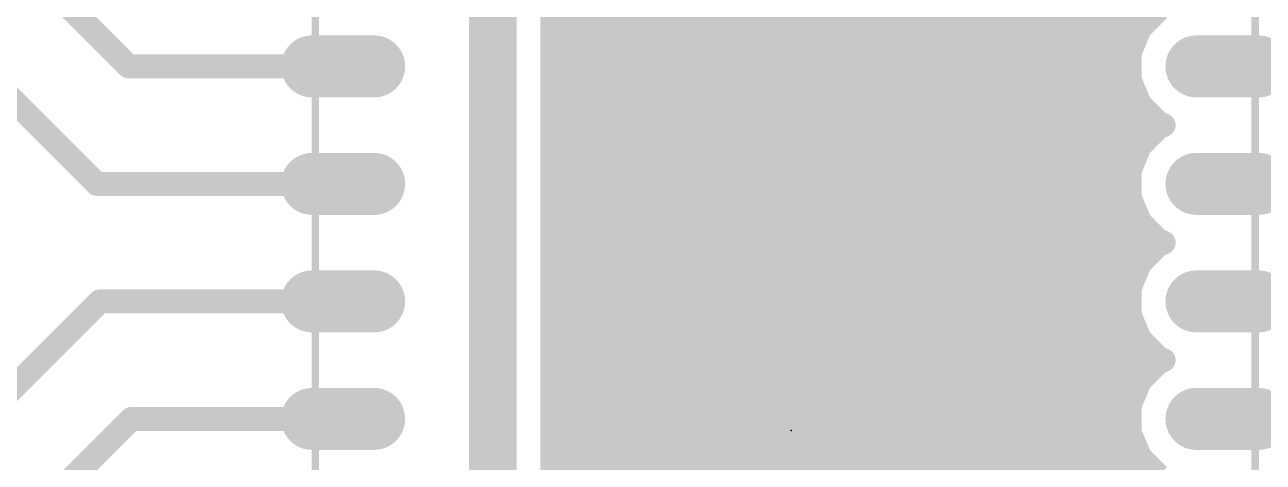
# Model space of a CAD drawing. Extents: x -0.2 to 52.3, y -1.5 to 54.9.
# Drawn here: x 17.43 to 38.52, y 14.7 to 22.15 of the extents above; entities that cross this region are included whole.
import ezdxf

# ---------------------------------------------------------------- set-up
doc = ezdxf.new("R2010")
doc.units = 0
for name, color, linetype in [('16', 175, 'CONTINUOUS'), ('17', 82, 'CONTINUOUS'), ('21', 253, 'CONTINUOUS'), ('24', 7, 'CONTINUOUS')]:
    doc.layers.add(name, color=color, linetype=linetype)

# ---------------------------------------------------------------- blocks, each defined once
blk = doc.blocks.new('OFFSETP100')
at = {"const_width": 1}
blk.add_lwpolyline([(0, 0), (1, 0)], dxfattribs=at)
at = {"const_width": 0.5}
for points in [[(0, 0.25, 1), (0, -0.25)], [(1, -0.25, 1), (1, 0.25)]]:
    blk.add_lwpolyline(points, format="xyb", dxfattribs=at)

msp = doc.modelspace()

# ---------------------------------------------------------------- linework, layer by layer
at = {"layer": '16'}
for points, const_width in [([(25.4, 13.97), (25.4, 22.86)], 0.8128), ([(26.416, 13.7679), (26.416, 23.0621)], 0.4064), ([(19.2, 21.44), (17.78, 22.86)], 0.4064), ([(36.7357, 22.4042), (36.4158, 22.0843)], 0.4064), ([(26.416, 22.352), (36.6835, 22.352)], 0.4064), ([(26.416, 21.9456), (36.3583, 21.9456)], 0.4064), ([(36.4158, 22.0843), (36.2426, 21.6662)], 0.4064), ([(18.66, 19.44), (16.51, 21.59)], 0.4064), ([(26.416, 21.5392), (36.2426, 21.5392)], 0.4064), ([(36.2426, 21.6662), (36.2426, 21.2138)], 0.4064), ([(23.38, 21.44), (19.2, 21.44)], 0.4064), ([(37.38, 21.44), (39.52, 21.44)], 0.4064), ([(26.416, 21.1328), (36.2761, 21.1328)], 0.4064), ([(36.2426, 21.2138), (36.4158, 20.7957)], 0.4064), ([(26.416, 20.7264), (36.4851, 20.7264)], 0.4064), ([(36.4158, 20.7957), (36.7357, 20.4758)], 0.4064), ([(36.7357, 20.4758), (36.8221, 20.44)], 0.4064), ([(26.416, 20.32), (36.6515, 20.32)], 0.4064), ([(36.7357, 20.4042), (36.4158, 20.0843)], 0.4064), ([(36.8221, 20.44), (36.7357, 20.4042)], 0.4064), ([(36.4158, 20.0843), (36.2426, 19.6662)], 0.4064), ([(26.416, 19.9136), (36.3451, 19.9136)], 0.4064), ([(36.2426, 19.6662), (36.2426, 19.2138)], 0.4064), ([(23.38, 19.44), (18.66, 19.44)], 0.4064), ([(26.416, 19.5072), (36.2426, 19.5072)], 0.4064), ([(36.2426, 19.2138), (36.4158, 18.7957)], 0.4064), ([(26.416, 19.1008), (36.2894, 19.1008)], 0.4064), ([(36.4158, 18.7957), (36.7357, 18.4758)], 0.4064), ([(26.416, 18.6944), (36.5171, 18.6944)], 0.4064), ([(36.7357, 18.4042), (36.4158, 18.0843)], 0.4064), ([(36.7357, 18.4758), (36.8221, 18.44)], 0.4064), ([(36.8221, 18.44), (36.7357, 18.4042)], 0.4064), ([(26.416, 18.288), (36.6195, 18.288)], 0.4064), ([(36.4158, 18.0843), (36.2426, 17.6662)], 0.4064), ([(26.416, 17.8816), (36.3318, 17.8816)], 0.4064), ([(36.2426, 17.6662), (36.2426, 17.2138)], 0.4064), ([(18.71, 17.44), (16.51, 15.24)], 0.4064), ([(23.38, 17.44), (18.71, 17.44)], 0.4064), ([(26.416, 17.4752), (36.2426, 17.4752)], 0.4064), ([(36.2426, 17.2138), (36.4158, 16.7957)], 0.4064), ([(26.416, 17.0688), (36.3026, 17.0688)], 0.4064), ([(36.4158, 16.7957), (36.7357, 16.4758)], 0.4064), ([(26.416, 16.6624), (36.5491, 16.6624)], 0.4064), ([(36.7357, 16.4758), (36.8221, 16.44)], 0.4064), ([(26.416, 16.256), (36.5875, 16.256)], 0.4064), ([(36.7357, 16.4042), (36.4158, 16.0843)], 0.4064), ([(36.8221, 16.44), (36.7357, 16.4042)], 0.4064), ([(36.4158, 16.0843), (36.2426, 15.6662)], 0.4064), ([(26.416, 15.8496), (36.3186, 15.8496)], 0.4064), ([(36.2426, 15.6662), (36.2426, 15.2138)], 0.4064), ([(19.25, 15.44), (17.78, 13.97)], 0.4064), ([(23.38, 15.44), (19.25, 15.44)], 0.4064), ([(26.416, 15.4432), (36.2426, 15.4432)], 0.4064), ([(37.38, 15.44), (39.17, 15.44)], 0.4064), ([(36.2426, 15.2138), (36.4158, 14.7957)], 0.4064), ([(26.416, 15.0368), (36.3159, 15.0368)], 0.4064), ([(36.4158, 14.7957), (36.7357, 14.4758)], 0.4064), ([(26.416, 14.6304), (36.5811, 14.6304)], 0.4064)]:
    msp.add_lwpolyline(points, dxfattribs=dict(at, const_width=const_width))
at = {"layer": '16', "const_width": 0.2032}
for points in [[(26.416, 22.4536, 1), (26.416, 22.2504)], [(36.6835, 22.2504, 1), (36.6835, 22.4536)], [(26.416, 22.0472, 1), (26.416, 21.844)], [(36.3439, 22.1561, 1), (36.4876, 22.0124)], [(36.5096, 22.0454, 1), (36.3219, 22.1232)], [(36.3583, 21.844, 1), (36.3583, 22.0472)], [(26.416, 21.6408, 1), (26.416, 21.4376)], [(36.3442, 21.6662, 1), (36.141, 21.6662)], [(36.1487, 21.7051, 1), (36.3365, 21.6274)], [(36.2426, 21.4376, 1), (36.2426, 21.6408)], [(19.2, 21.5416, 1), (19.2, 21.3384)], [(19.1282, 21.3682, 1), (19.2718, 21.5118)], [(23.38, 21.3384, 1), (23.38, 21.5416)], [(37.38, 21.5416, 1), (37.38, 21.3384)], [(26.416, 21.2344, 1), (26.416, 21.0312)], [(36.3365, 21.2526, 1), (36.1487, 21.1749)], [(36.141, 21.2138, 1), (36.3442, 21.2138)], [(36.2761, 21.0312, 1), (36.2761, 21.2344)], [(26.416, 20.828, 1), (26.416, 20.6248)], [(36.4876, 20.8676, 1), (36.3439, 20.7239)], [(36.3219, 20.7568, 1), (36.5096, 20.8346)], [(36.4851, 20.6248, 1), (36.4851, 20.828)], [(36.7746, 20.5696, 1), (36.6968, 20.3819)], [(26.416, 20.4216, 1), (26.416, 20.2184)], [(36.6968, 20.4981, 1), (36.7746, 20.3104)], [(36.6515, 20.2184, 1), (36.6515, 20.4216)], [(36.6639, 20.4039, 1), (36.8076, 20.5476)], [(36.8076, 20.3324, 1), (36.6639, 20.4761)], [(36.8609, 20.3461, 1), (36.7832, 20.5339)], [(36.7832, 20.3461, 1), (36.8609, 20.5339)], [(36.3439, 20.1561, 1), (36.4876, 20.0124)], [(36.5096, 20.0454, 1), (36.3219, 20.1232)], [(26.416, 20.0152, 1), (26.416, 19.812)], [(36.3451, 19.812, 1), (36.3451, 20.0152)], [(36.3442, 19.6662, 1), (36.141, 19.6662)], [(18.66, 19.5416, 1), (18.66, 19.3384)], [(18.5882, 19.3682, 1), (18.7318, 19.5118)], [(23.38, 19.3384, 1), (23.38, 19.5416)], [(26.416, 19.6088, 1), (26.416, 19.4056)], [(36.1487, 19.7051, 1), (36.3365, 19.6274)], [(36.2426, 19.4056, 1), (36.2426, 19.6088)], [(36.3365, 19.2526, 1), (36.1487, 19.1749)], [(26.416, 19.2024, 1), (26.416, 18.9992)], [(36.141, 19.2138, 1), (36.3442, 19.2138)], [(36.2894, 18.9992, 1), (36.2894, 19.2024)], [(36.4876, 18.8676, 1), (36.3439, 18.7239)], [(26.416, 18.796, 1), (26.416, 18.5928)], [(36.3219, 18.7568, 1), (36.5096, 18.8346)], [(36.5171, 18.5928, 1), (36.5171, 18.796)], [(36.7746, 18.5696, 1), (36.6968, 18.3819)], [(36.6968, 18.4981, 1), (36.7746, 18.3104)], [(36.6639, 18.4039, 1), (36.8076, 18.5476)], [(36.8076, 18.3324, 1), (36.6639, 18.4761)], [(36.8609, 18.3461, 1), (36.7832, 18.5339)], [(36.7832, 18.3461, 1), (36.8609, 18.5339)], [(26.416, 18.3896, 1), (26.416, 18.1864)], [(36.6195, 18.1864, 1), (36.6195, 18.3896)], [(36.3439, 18.1561, 1), (36.4876, 18.0124)], [(36.5096, 18.0454, 1), (36.3219, 18.1232)], [(26.416, 17.9832, 1), (26.416, 17.78)], [(36.3318, 17.78, 1), (36.3318, 17.9832)], [(36.3442, 17.6662, 1), (36.141, 17.6662)], [(36.1487, 17.7051, 1), (36.3365, 17.6274)], [(18.71, 17.5416, 1), (18.71, 17.3384)], [(18.7818, 17.3682, 1), (18.6382, 17.5118)], [(23.38, 17.3384, 1), (23.38, 17.5416)], [(26.416, 17.5768, 1), (26.416, 17.3736)], [(36.2426, 17.3736, 1), (36.2426, 17.5768)], [(36.3365, 17.2526, 1), (36.1487, 17.1749)], [(36.141, 17.2138, 1), (36.3442, 17.2138)], [(26.416, 17.1704, 1), (26.416, 16.9672)], [(36.3026, 16.9672, 1), (36.3026, 17.1704)], [(36.4876, 16.8676, 1), (36.3439, 16.7239)], [(36.3219, 16.7568, 1), (36.5096, 16.8346)], [(26.416, 16.764, 1), (26.416, 16.5608)], [(36.5491, 16.5608, 1), (36.5491, 16.764)], [(36.7746, 16.5696, 1), (36.6968, 16.3819)], [(26.416, 16.3576, 1), (26.416, 16.1544)], [(36.5875, 16.1544, 1), (36.5875, 16.3576)], [(36.6968, 16.4981, 1), (36.7746, 16.3104)], [(36.6639, 16.4039, 1), (36.8076, 16.5476)], [(36.8076, 16.3324, 1), (36.6639, 16.4761)], [(36.8609, 16.3461, 1), (36.7832, 16.5339)], [(36.7832, 16.3461, 1), (36.8609, 16.5339)], [(36.3439, 16.1561, 1), (36.4876, 16.0124)], [(36.5096, 16.0454, 1), (36.3219, 16.1232)], [(26.416, 15.9512, 1), (26.416, 15.748)], [(36.3186, 15.748, 1), (36.3186, 15.9512)], [(36.3442, 15.6662, 1), (36.141, 15.6662)], [(19.25, 15.5416, 1), (19.25, 15.3384)], [(19.3218, 15.3682, 1), (19.1782, 15.5118)], [(23.38, 15.3384, 1), (23.38, 15.5416)], [(26.416, 15.5448, 1), (26.416, 15.3416)], [(36.1487, 15.7051, 1), (36.3365, 15.6274)], [(36.2426, 15.3416, 1), (36.2426, 15.5448)], [(37.38, 15.5416, 1), (37.38, 15.3384)], [(36.3365, 15.2526, 1), (36.1487, 15.1749)], [(26.416, 15.1384, 1), (26.416, 14.9352)], [(36.141, 15.2138, 1), (36.3442, 15.2138)], [(36.3159, 14.9352, 1), (36.3159, 15.1384)], [(36.4876, 14.8676, 1), (36.3439, 14.7239)], [(26.416, 14.732, 1), (26.416, 14.5288)], [(36.3219, 14.7568, 1), (36.5096, 14.8346)], [(36.5811, 14.5288, 1), (36.5811, 14.732)]]:
    msp.add_lwpolyline(points, format="xyb", dxfattribs=at)
at = {"layer": '21', "const_width": 0.127}
for points in [[(22.38, 25.04), (22.38, 6.84)], [(38.38, 6.84), (38.38, 25.04)]]:
    msp.add_lwpolyline(points, dxfattribs=at)
at = {"layer": '24'}
msp.add_point((30.48, 15.24), dxfattribs=at)

# ---------------------------------------------------------------- block references
at = {"layer": '17', "xscale": 1.0556, "yscale": 1.0556, "rotation": 180}
for p in [(23.38, 21.44), (23.38, 21.44), (23.38, 19.44), (23.38, 19.44), (23.38, 17.44), (23.38, 17.44), (23.38, 15.44), (23.38, 15.44)]:
    msp.add_blockref('OFFSETP100', p, dxfattribs=at)
at = {"layer": '17', "xscale": 1.0556, "yscale": 1.0556}
for p in [(37.38, 21.44), (37.38, 21.44), (37.38, 19.44), (37.38, 19.44), (37.38, 17.44), (37.38, 17.44), (37.38, 15.44), (37.38, 15.44)]:
    msp.add_blockref('OFFSETP100', p, dxfattribs=at)

doc.saveas('drawing.dxf')
